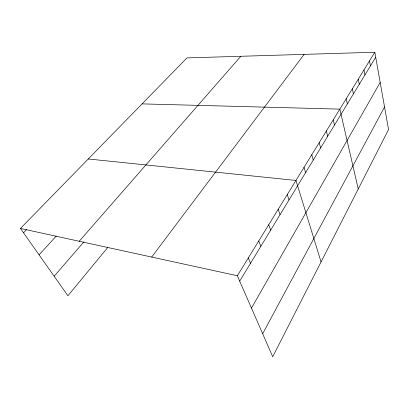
<?xml version="1.0" encoding="UTF-8"?>
<svg xmlns="http://www.w3.org/2000/svg" width="409" height="409" viewBox="0 0 409 409"><rect width="100%" height="100%" fill="white"/><g stroke="black" fill="none" stroke-linecap="round" stroke-linejoin="round"><path stroke-width="0.61" d="M262.665 333.734L384.547 107M251.469 308.11L380.186 82.444M239.689 281.141L375.707 57.219M374.823 52.25L388.55 129.556L272.716 356.75L237.338 275.748L374.823 52.25L186.979 57.899L20.45 228.447L67.925 295.758L107.649 247.614M151.683 257.067L304.122 54.377M54.146 276.228L83.922 241.852M79.218 241.264L240.835 56.278M39.08 254.863L56.253 236.07M23.528 232.808L26.58 229.643M142.081 103.886L339.833 109.126L358.248 188.984M88.288 158.978L295.958 180.451L321.06 261.934M20.45 228.447L237.338 275.748M248.304 257.921L250.518 263.324M258.744 240.947L260.83 246.346M268.698 224.766L270.661 230.16M278.202 209.321L280.047 214.699M287.276 194.566L289.02 199.929M304.03 167.332L305.589 172.659M311.77 154.745L313.248 160.047M319.204 142.659L320.605 147.93M326.351 131.044L327.675 136.289M333.223 119.873L334.48 125.088M346.203 98.773L347.338 103.922M352.343 88.794L353.422 93.906M358.264 79.167L359.286 84.249M363.974 69.883L364.951 74.929M369.491 60.915L370.421 65.921"/></g></svg>
